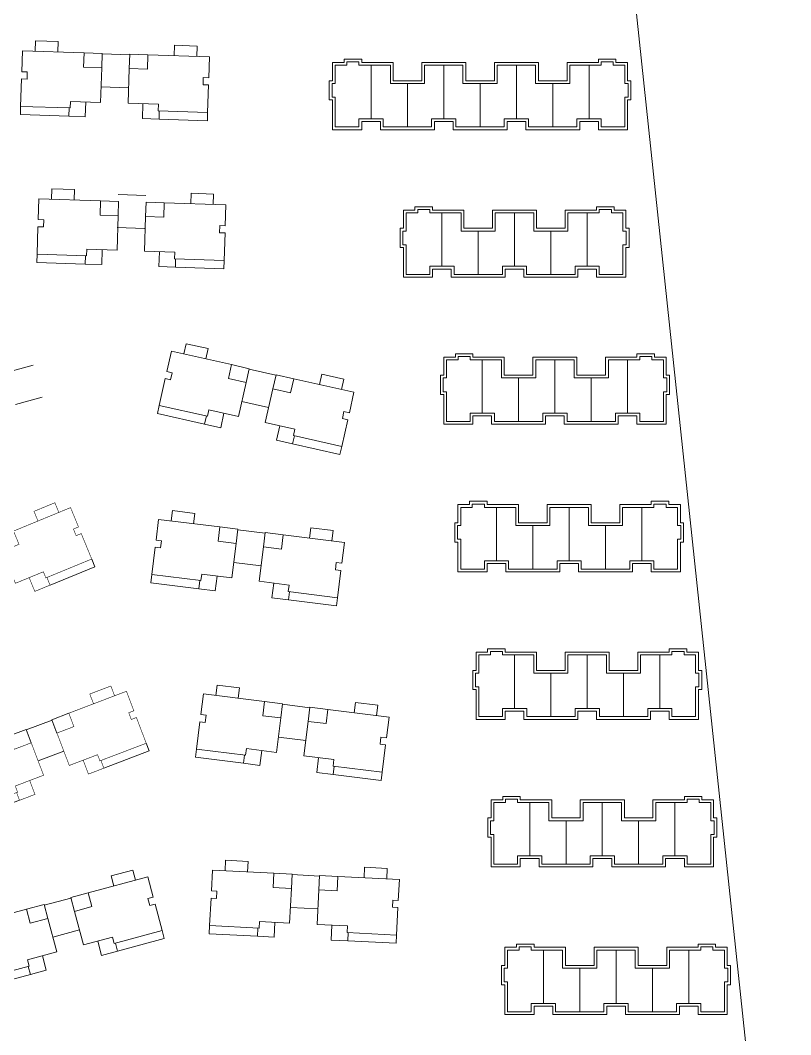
# Model space of a CAD drawing. Extents: x 741202 to 867202, y 603120 to 647617.
# Drawn here: x 748308 to 749987, y 611402 to 613613 of the extents above; entities that cross this region are included whole.
import ezdxf

# ---------------------------------------------------------------- set-up
doc = ezdxf.new("R2010")
doc.units = 0
doc.header["$LTSCALE"] = 1000
doc.header["$MEASUREMENT"] = 0
doc.layers.add('140', color=2, linetype='CONTINUOUS', lineweight=5)
doc.layers.add('DingDianTu', color=5, linetype='CONTINUOUS', lineweight=0)

# ---------------------------------------------------------------- blocks, each defined once
blk = doc.blocks.new('dafasfd')
at = {"layer": 'DingDianTu', "color": 7}
for points in [[(36368038, 16363912), (36371127, 16365074), (36372042, 16362641)], [(36369878, 16352210), (36361642, 16349110), (36361113, 16350514)]]:
    blk.add_lwpolyline(points, dxfattribs=at)
at = {"layer": 'DingDianTu', "color": 7, "const_width": 100}
blk.add_lwpolyline([(36368038, 16363912), (36368954, 16361479), (36372042, 16362641), (36374261, 16356745), (36369114, 16354807), (36369537, 16353684), (36361113, 16350514), (36359352, 16355194), (36360288, 16355546), (36359830, 16356763), (36358894, 16356410), (36357556, 16359967)], close=True, dxfattribs=at)
for points in [[(36363546, 16362221), (36362876, 16363999), (36359039, 16362555), (36359708, 16360777)], [(36371734, 16355794), (36372686, 16353267), (36369878, 16352210), (36369350, 16353614)]]:
    blk.add_lwpolyline(points, dxfattribs=at)
blk = doc.blocks.new('*E17')
at = {"layer": 'DingDianTu', "color": 7, "xscale": 0.001000002024510444, "yscale": 0.001000000163912773, "zscale": 0.001, "rotation": 339.3761177849276}
blk.add_blockref('dafasfd', (22612.58, -20413.34), dxfattribs=at)
blk = doc.blocks.new('*E232')
at = {"layer": 'DingDianTu', "color": 7, "xscale": 0.001000002024510444, "yscale": 0.001000000163912773, "zscale": 0.001, "rotation": 339.3761177849276}
blk.add_blockref('dafasfd', (22612.58, -20413.34), dxfattribs=at)
blk = doc.blocks.new('*E231')
at = {"layer": 'DingDianTu', "color": 7, "xscale": 0.001000002024510444, "yscale": 0.001000000163912773, "zscale": 0.001, "rotation": 339.3761177849276}
blk.add_blockref('dafasfd', (22612.58, -20413.34), dxfattribs=at)
blk = doc.blocks.new('*E226')
at = {"layer": 'DingDianTu', "color": 7, "xscale": 0.001000002024510444, "yscale": 0.001000000163912773, "zscale": 0.001, "rotation": 339.3761177849276}
blk.add_blockref('dafasfd', (22612.58, -20413.34), dxfattribs=at)

msp = doc.modelspace()

# ---------------------------------------------------------------- linework, layer by layer
at = {"layer": '140', "color": 7}
for p, q in [((749987.5, 610454.9), (749497.2, 615080)), ((748340.7, 613567.9), (748340, 613545.2)), ((748389.9, 613566.3), (748340.7, 613567.9)), ((748389.2, 613543.5), (748389.9, 613566.3)), ((748643.4, 613535.2), (748644.2, 613558)), ((748644.2, 613558), (748693.4, 613556.3)), ((748693.4, 613556.3), (748692.6, 613533.6)), ((748310.9, 613500.5), (748312.4, 613546.1)), ((748312.4, 613546.1), (748446.7, 613541.7)), ((748446.7, 613541.7), (748445.7, 613510.5)), ((748446.7, 613541.7), (748486.3, 613540.3)), ((748486.3, 613540.3), (748485.3, 613509.2)), ((748546.2, 613537.2), (748486.3, 613539.1)), ((748546.3, 613538.4), (748545.3, 613507.2)), ((748585.9, 613537.1), (748546.3, 613538.4)), ((748585.9, 613537.1), (748584.8, 613505.9)), ((748720.2, 613532.6), (748585.9, 613537.1)), ((748718.7, 613487.1), (748720.2, 613532.6)), ((749013.7, 613520.4), (749013.7, 613527.6)), ((749013.7, 613527.6), (749052.1, 613527.6)), ((749052.1, 613527.6), (749052.1, 613520.4)), ((749568.1, 613520.4), (749568.1, 613527.6)), ((749568.1, 613527.6), (749606.5, 613527.6)), ((749606.5, 613527.6), (749606.5, 613520.4)), ((748445.7, 613510.5), (748485.3, 613509.2)), ((748485.3, 613509.2), (748482.8, 613433.6)), ((748545.3, 613507.2), (748542.8, 613431.6)), ((748584.8, 613505.9), (748545.3, 613507.2)), ((748988.5, 613480.8), (748988.5, 613520.4)), ((748988.5, 613520.4), (749013.7, 613520.4)), ((748994.5, 613474.8), (748994.5, 613514.4)), ((748994.5, 613514.4), (749019.7, 613514.4)), ((749019.7, 613514.4), (749019.7, 613521.6)), ((749019.7, 613521.6), (749046.1, 613521.6)), ((749046.1, 613521.6), (749046.1, 613514.4)), ((749046.1, 613514.4), (749114.5, 613514.4)), ((749052.1, 613520.4), (749120.5, 613520.4)), ((749072.5, 613398), (749072.5, 613514.4)), ((749114.5, 613514.4), (749114.5, 613474.8)), ((749120.5, 613520.4), (749120.5, 613480.8)), ((749182.9, 613480.8), (749182.9, 613520.4)), ((749182.9, 613520.4), (749278.9, 613520.4)), ((749188.9, 613474.8), (749188.9, 613514.4)), ((749188.9, 613514.4), (749272.9, 613514.4)), ((749230.9, 613398), (749230.9, 613514.4)), ((749230.9, 613398), (749230.9, 613514.4)), ((749272.9, 613514.4), (749272.9, 613474.8)), ((749278.9, 613520.4), (749278.9, 613480.8)), ((749341.3, 613480.8), (749341.3, 613520.4)), ((749341.3, 613520.4), (749437.3, 613520.4)), ((749347.3, 613474.8), (749347.3, 613514.4)), ((749347.3, 613514.4), (749431.3, 613514.4)), ((749389.3, 613398), (749389.3, 613514.4)), ((749389.3, 613398), (749389.3, 613514.4)), ((749389.3, 613398), (749389.3, 613514.4)), ((749389.3, 613398), (749389.3, 613514.4)), ((749431.3, 613514.4), (749431.3, 613474.8)), ((749437.3, 613520.4), (749437.3, 613480.8)), ((749499.7, 613480.8), (749499.7, 613520.4)), ((749499.7, 613520.4), (749568.1, 613520.4)), ((749505.7, 613474.8), (749505.7, 613514.4)), ((749505.7, 613514.4), (749574.1, 613514.4)), ((749547.7, 613398), (749547.7, 613514.4)), ((749574.1, 613514.4), (749574.1, 613521.6)), ((749574.1, 613521.6), (749600.5, 613521.6)), ((749600.5, 613521.6), (749600.5, 613514.4)), ((749600.5, 613514.4), (749625.7, 613514.4)), ((749606.5, 613520.4), (749631.7, 613520.4)), ((749625.7, 613514.4), (749625.7, 613474.8)), ((749631.7, 613520.4), (749631.7, 613480.8)), ((748308.4, 613424.9), (748310.4, 613484.9)), ((748310.4, 613484.9), (748322.4, 613484.5)), ((748322.9, 613500.1), (748310.9, 613500.5)), ((748322.4, 613484.5), (748322.9, 613500.1)), ((748706.2, 613471.9), (748706.7, 613487.5)), ((748706.7, 613487.5), (748718.7, 613487.1)), ((748543.9, 613465.2), (748483.9, 613467.2)), ((748718.2, 613471.5), (748706.2, 613471.9)), ((748716.2, 613411.5), (748718.2, 613471.5)), ((748981.3, 613438.8), (748981.3, 613480.8)), ((748981.3, 613480.8), (748988.5, 613480.8)), ((748987.3, 613444.8), (748987.3, 613474.8)), ((748987.3, 613474.8), (748994.5, 613474.8)), ((749114.5, 613474.8), (749188.9, 613474.8)), ((749120.5, 613480.8), (749182.9, 613480.8)), ((749151.7, 613474.8), (749151.7, 613380)), ((749151.7, 613474.8), (749151.7, 613380)), ((749272.9, 613474.8), (749347.3, 613474.8)), ((749278.9, 613480.8), (749341.3, 613480.8)), ((749310.1, 613474.8), (749310.1, 613380)), ((749310.1, 613474.8), (749310.1, 613380)), ((749310.1, 613474.8), (749310.1, 613380)), ((749310.1, 613474.8), (749310.1, 613380)), ((749431.3, 613474.8), (749505.7, 613474.8)), ((749437.3, 613480.8), (749499.7, 613480.8)), ((749468.5, 613474.8), (749468.5, 613380)), ((749468.5, 613474.8), (749468.5, 613380)), ((749468.5, 613474.8), (749468.5, 613380)), ((749468.5, 613474.8), (749468.5, 613380)), ((749625.7, 613474.8), (749632.9, 613474.8)), ((749631.7, 613480.8), (749638.9, 613480.8)), ((749632.9, 613474.8), (749632.9, 613444.8)), ((749638.9, 613480.8), (749638.9, 613438.8)), ((748988.5, 613438.8), (748981.3, 613438.8)), ((748994.5, 613444.8), (748987.3, 613444.8)), ((748988.5, 613374), (748988.5, 613438.8)), ((748994.5, 613380), (748994.5, 613444.8)), ((749632.9, 613444.8), (749625.7, 613444.8)), ((749625.7, 613444.8), (749625.7, 613380)), ((749638.9, 613438.8), (749631.7, 613438.8)), ((749631.7, 613438.8), (749631.7, 613374)), ((748307.8, 613407), (748308.4, 613424.9)), ((748416.4, 613421.4), (748308.4, 613424.9)), ((748413.4, 613403.5), (748414, 613421.5)), ((748416.8, 613435.8), (748416.4, 613421.4)), ((748482.8, 613433.6), (748416.8, 613435.8)), ((748450.4, 613434.7), (748449.4, 613402.3)), ((748542.8, 613431.6), (748608.7, 613429.5)), ((748575.1, 613430.6), (748574.1, 613398.2)), ((748608.7, 613429.5), (748608.3, 613415.1)), ((748413.4, 613403.5), (748307.8, 613407)), ((748449.4, 613402.3), (748413.4, 613403.5)), ((748574.1, 613398.2), (748610.1, 613397)), ((748608.3, 613415.1), (748716.2, 613411.5)), ((748610.1, 613397), (748610.7, 613415)), ((748610.1, 613397), (748715.6, 613393.5)), ((748715.6, 613393.5), (748716.2, 613411.5)), ((749098.9, 613398), (749046.1, 613398)), ((749046.1, 613398), (749046.1, 613380)), ((749098.9, 613380), (749098.9, 613398)), ((749257.3, 613398), (749204.5, 613398)), ((749204.5, 613398), (749204.5, 613383)), ((749257.3, 613380), (749257.3, 613398)), ((749415.7, 613398), (749362.9, 613398)), ((749362.9, 613398), (749362.9, 613380)), ((749415.7, 613383), (749415.7, 613398)), ((749574.1, 613398), (749521.3, 613398)), ((749521.3, 613398), (749521.3, 613380)), ((749574.1, 613380), (749574.1, 613398)), ((749052.1, 613374), (748988.5, 613374)), ((749046.1, 613380), (748994.5, 613380)), ((749092.9, 613392), (749052.1, 613392)), ((749052.1, 613392), (749052.1, 613374)), ((749092.9, 613374), (749092.9, 613392)), ((749151.7, 613374), (749092.9, 613374)), ((749204.5, 613380), (749098.9, 613380)), ((749210.5, 613374), (749151.7, 613374)), ((749204.5, 613383), (749204.5, 613380)), ((749251.3, 613392), (749210.5, 613392)), ((749210.5, 613392), (749210.5, 613374)), ((749251.3, 613374), (749251.3, 613392)), ((749368.9, 613374), (749251.3, 613374)), ((749304.1, 613380), (749257.3, 613380)), ((749362.9, 613380), (749304.1, 613380)), ((749409.7, 613392), (749368.9, 613392)), ((749368.9, 613392), (749368.9, 613374)), ((749409.7, 613374), (749409.7, 613392)), ((749527.3, 613374), (749409.7, 613374)), ((749415.7, 613380), (749415.7, 613383)), ((749521.3, 613380), (749415.7, 613380)), ((749568.1, 613392), (749527.3, 613392)), ((749527.3, 613392), (749527.3, 613374)), ((749568.1, 613374), (749568.1, 613392)), ((749631.7, 613374), (749568.1, 613374)), ((749625.7, 613380), (749574.1, 613380)), ((748376.5, 613245.5), (748375.8, 613222.8)), ((748425.7, 613243.9), (748376.5, 613245.5)), ((748425, 613221.1), (748425.7, 613243.9)), ((748346.7, 613178.1), (748348.2, 613223.7)), ((748348.2, 613223.7), (748482.5, 613219.2)), ((748482.5, 613219.2), (748481.5, 613188.1)), ((748482.5, 613219.2), (748522.1, 613217.9)), ((748581.1, 613230.9), (748521.1, 613232.8)), ((748522.1, 613217.9), (748521.1, 613186.8)), ((748679.2, 613212.8), (748680, 613235.6)), ((748680, 613235.6), (748729.1, 613233.9)), ((748729.1, 613233.9), (748728.4, 613211.1)), ((748582.1, 613216), (748581, 613184.8)), ((748621.6, 613214.7), (748582.1, 613216)), ((748621.6, 613214.7), (748620.6, 613183.5)), ((748756, 613210.2), (748621.6, 613214.7)), ((748754.5, 613164.7), (748756, 613210.2)), ((749142.9, 613159.2), (749142.9, 613198.8)), ((749142.9, 613198.8), (749168.1, 613198.8)), ((749168.1, 613198.8), (749168.1, 613206)), ((749168.1, 613206), (749206.5, 613206)), ((749174.1, 613192.8), (749174.1, 613200)), ((749174.1, 613200), (749200.5, 613200)), ((749200.5, 613200), (749200.5, 613192.8)), ((749206.5, 613206), (749206.5, 613198.8)), ((749206.5, 613198.8), (749274.9, 613198.8)), ((749274.9, 613198.8), (749274.9, 613159.2)), ((749337.3, 613159.2), (749337.3, 613198.8)), ((749337.3, 613198.8), (749433.3, 613198.8)), ((749433.3, 613198.8), (749433.3, 613159.2)), ((749495.7, 613159.2), (749495.7, 613198.8)), ((749495.7, 613198.8), (749564.1, 613198.8)), ((749564.1, 613198.8), (749564.1, 613206)), ((749564.1, 613206), (749602.5, 613206)), ((749596.5, 613200), (749570.1, 613200)), ((749570.1, 613200), (749570.1, 613192.8)), ((749596.5, 613192.8), (749596.5, 613200)), ((749602.5, 613206), (749602.5, 613198.8)), ((749602.5, 613198.8), (749627.7, 613198.8)), ((749627.7, 613198.8), (749627.7, 613159.2)), ((748358.7, 613177.7), (748346.7, 613178.1)), ((748358.2, 613162.1), (748358.7, 613177.7)), ((748481.5, 613188.1), (748521.1, 613186.8)), ((748521.1, 613186.8), (748518.6, 613111.2)), ((748581, 613184.8), (748578.6, 613109.2)), ((748620.6, 613183.5), (748581, 613184.8)), ((749148.9, 613153.2), (749148.9, 613192.8)), ((749148.9, 613192.8), (749174.1, 613192.8)), ((749200.5, 613192.8), (749268.9, 613192.8)), ((749226.9, 613076.4), (749226.9, 613192.8)), ((749268.9, 613192.8), (749268.9, 613153.2)), ((749343.3, 613153.2), (749343.3, 613192.8)), ((749343.3, 613192.8), (749385.3, 613192.8)), ((749385.3, 613076.4), (749385.3, 613192.8)), ((749385.3, 613076.4), (749385.3, 613192.8)), ((749385.3, 613076.4), (749385.3, 613192.8)), ((749385.3, 613076.4), (749385.3, 613192.8)), ((749427.3, 613192.8), (749385.3, 613192.8)), ((749427.3, 613153.2), (749427.3, 613192.8)), ((749570.1, 613192.8), (749501.7, 613192.8)), ((749501.7, 613192.8), (749501.7, 613153.2)), ((749543.7, 613076.4), (749543.7, 613192.8)), ((749621.7, 613192.8), (749596.5, 613192.8)), ((749621.7, 613153.2), (749621.7, 613192.8)), ((748344.2, 613102.5), (748346.2, 613162.5)), ((748346.2, 613162.5), (748358.2, 613162.1)), ((748578.7, 613158.9), (748518.8, 613160.9)), ((748742, 613149.5), (748742.5, 613165.1)), ((748742.5, 613165.1), (748754.5, 613164.7)), ((749135.7, 613117.2), (749135.7, 613159.2)), ((749135.7, 613159.2), (749142.9, 613159.2)), ((749141.7, 613123.2), (749141.7, 613153.2)), ((749141.7, 613153.2), (749148.9, 613153.2)), ((749268.9, 613153.2), (749343.3, 613153.2)), ((749274.9, 613159.2), (749337.3, 613159.2)), ((749306.1, 613153.2), (749306.1, 613058.4)), ((749306.1, 613153.2), (749306.1, 613058.4)), ((749501.7, 613153.2), (749427.3, 613153.2)), ((749433.3, 613159.2), (749495.7, 613159.2)), ((749464.5, 613153.2), (749464.5, 613058.4)), ((749464.5, 613153.2), (749464.5, 613058.4)), ((749628.9, 613153.2), (749621.7, 613153.2)), ((749627.7, 613159.2), (749634.9, 613159.2)), ((749628.9, 613123.2), (749628.9, 613153.2)), ((749634.9, 613159.2), (749634.9, 613117.2)), ((748754, 613149.1), (748742, 613149.5)), ((748752, 613089.1), (748754, 613149.1)), ((748452.6, 613113.4), (748452.1, 613099)), ((748518.6, 613111.2), (748452.6, 613113.4)), ((748486.2, 613112.3), (748485.1, 613079.9)), ((748578.6, 613109.2), (748644.5, 613107)), ((748610.9, 613108.2), (748609.9, 613075.8)), ((748644.5, 613107), (748644, 613092.7)), ((749142.9, 613117.2), (749135.7, 613117.2)), ((749148.9, 613123.2), (749141.7, 613123.2)), ((749142.9, 613052.4), (749142.9, 613117.2)), ((749148.9, 613058.4), (749148.9, 613123.2)), ((749621.7, 613058.4), (749621.7, 613123.2)), ((749621.7, 613123.2), (749628.9, 613123.2)), ((749634.9, 613117.2), (749627.7, 613117.2)), ((749627.7, 613117.2), (749627.7, 613052.4)), ((748343.6, 613084.5), (748344.2, 613102.5)), ((748449.2, 613081.1), (748343.6, 613084.5)), ((748452.1, 613099), (748344.2, 613102.5)), ((748449.2, 613081.1), (748449.7, 613099.1)), ((748644, 613092.7), (748752, 613089.1)), ((748645.8, 613074.6), (748646.4, 613092.6)), ((748751.4, 613071.1), (748752, 613089.1)), ((748485.1, 613079.9), (748449.2, 613081.1)), ((748609.9, 613075.8), (748645.8, 613074.6)), ((748645.8, 613074.6), (748751.4, 613071.1)), ((749253.3, 613076.4), (749200.5, 613076.4)), ((749200.5, 613076.4), (749200.5, 613058.4)), ((749247.3, 613070.4), (749206.5, 613070.4)), ((749206.5, 613070.4), (749206.5, 613052.4)), ((749247.3, 613052.4), (749247.3, 613070.4)), ((749253.3, 613058.4), (749253.3, 613076.4)), ((749385.3, 613076.4), (749358.9, 613076.4)), ((749358.9, 613076.4), (749358.9, 613061.4)), ((749405.7, 613070.4), (749364.9, 613070.4)), ((749364.9, 613070.4), (749364.9, 613052.4)), ((749385.3, 613076.4), (749411.7, 613076.4)), ((749405.7, 613052.4), (749405.7, 613070.4)), ((749411.7, 613076.4), (749411.7, 613061.4)), ((749517.3, 613058.4), (749517.3, 613076.4)), ((749517.3, 613076.4), (749570.1, 613076.4)), ((749564.1, 613070.4), (749523.3, 613070.4)), ((749523.3, 613070.4), (749523.3, 613052.4)), ((749564.1, 613052.4), (749564.1, 613070.4)), ((749570.1, 613076.4), (749570.1, 613058.4)), ((749206.5, 613052.4), (749142.9, 613052.4)), ((749200.5, 613058.4), (749148.9, 613058.4)), ((749306.1, 613052.4), (749247.3, 613052.4)), ((749358.9, 613058.4), (749253.3, 613058.4)), ((749364.9, 613052.4), (749306.1, 613052.4)), ((749358.9, 613061.4), (749358.9, 613058.4)), ((749523.3, 613052.4), (749405.7, 613052.4)), ((749411.7, 613061.4), (749411.7, 613058.4)), ((749411.7, 613058.4), (749517.3, 613058.4)), ((749627.7, 613052.4), (749564.1, 613052.4)), ((749570.1, 613058.4), (749621.7, 613058.4)), ((748669, 612907.7), (748664, 612885.5)), ((748717, 612896.9), (748669, 612907.7)), ((748627.1, 612847.1), (748637.1, 612891.5)), ((748637.1, 612891.5), (748768.2, 612862)), ((748712, 612874.6), (748717, 612896.9)), ((749256.2, 612878.5), (749256.2, 612885.7)), ((749256.2, 612885.7), (749294.6, 612885.7)), ((749294.6, 612885.7), (749294.6, 612878.5)), ((749652.2, 612878.5), (749652.2, 612885.7)), ((749652.2, 612885.7), (749690.6, 612885.7)), ((749690.6, 612885.7), (749690.6, 612878.5)), ((749231, 612838.9), (749231, 612878.5)), ((749231, 612878.5), (749256.2, 612878.5)), ((749237, 612832.9), (749237, 612872.5)), ((749237, 612872.5), (749262.2, 612872.5)), ((749262.2, 612872.5), (749262.2, 612879.7)), ((749262.2, 612879.7), (749288.6, 612879.7)), ((749288.6, 612879.7), (749288.6, 612872.5)), ((749288.6, 612872.5), (749357, 612872.5)), ((749294.6, 612878.5), (749363, 612878.5)), ((749315, 612756.1), (749315, 612872.5)), ((749357, 612872.5), (749357, 612832.9)), ((749363, 612878.5), (749363, 612838.9)), ((749425.4, 612838.9), (749425.4, 612878.5)), ((749425.4, 612878.5), (749521.4, 612878.5)), ((749431.4, 612832.9), (749431.4, 612872.5)), ((749431.4, 612872.5), (749473.4, 612872.5)), ((749473.4, 612756.1), (749473.4, 612872.5)), ((749473.4, 612756.1), (749473.4, 612872.5)), ((749473.4, 612756.1), (749473.4, 612872.5)), ((749473.4, 612756.1), (749473.4, 612872.5)), ((749515.4, 612872.5), (749473.4, 612872.5)), ((749515.4, 612832.9), (749515.4, 612872.5)), ((749521.4, 612878.5), (749521.4, 612838.9)), ((749583.8, 612838.9), (749583.8, 612878.5)), ((749583.8, 612878.5), (749652.2, 612878.5)), ((749658.2, 612872.5), (749589.8, 612872.5)), ((749589.8, 612872.5), (749589.8, 612832.9)), ((749631.8, 612756.1), (749631.8, 612872.5)), ((749684.6, 612879.7), (749658.2, 612879.7)), ((749658.2, 612879.7), (749658.2, 612872.5)), ((749684.6, 612872.5), (749684.6, 612879.7)), ((749709.8, 612872.5), (749684.6, 612872.5)), ((749690.6, 612878.5), (749715.8, 612878.5)), ((749709.8, 612832.9), (749709.8, 612872.5)), ((749715.8, 612878.5), (749715.8, 612838.9)), ((748335.8, 612860.8), (748277.9, 612844.8)), ((748638.8, 612844.4), (748627.1, 612847.1)), ((748635.3, 612829.2), (748638.8, 612844.4)), ((748768.2, 612862), (748761.3, 612831.5)), ((748768.2, 612862), (748806.8, 612853.2)), ((748806.8, 612853.2), (748800, 612822.8)), ((748865.1, 612838.9), (748806.6, 612852.1)), ((748610.4, 612773.3), (748623.6, 612831.8)), ((748623.6, 612831.8), (748635.3, 612829.2)), ((748761.3, 612831.5), (748800, 612822.8)), ((748800, 612822.8), (748783.3, 612749.1)), ((748865.4, 612840), (748858.5, 612809.6)), ((748904, 612831.3), (748865.4, 612840)), ((748904, 612831.3), (748897.1, 612800.9)), ((749035.1, 612801.7), (748904, 612831.3)), ((748960.2, 612818.6), (748965.2, 612840.9)), ((748965.2, 612840.9), (749013.2, 612830.1)), ((749013.2, 612830.1), (749008.2, 612807.8)), ((749223.8, 612796.9), (749223.8, 612838.9)), ((749223.8, 612838.9), (749231, 612838.9)), ((749229.8, 612802.9), (749229.8, 612832.9)), ((749229.8, 612832.9), (749237, 612832.9)), ((749357, 612832.9), (749431.4, 612832.9)), ((749363, 612838.9), (749425.4, 612838.9)), ((749394.2, 612832.9), (749394.2, 612738.1)), ((749394.2, 612832.9), (749394.2, 612738.1)), ((749589.8, 612832.9), (749515.4, 612832.9)), ((749521.4, 612838.9), (749583.8, 612838.9)), ((749552.6, 612832.9), (749552.6, 612738.1)), ((749552.6, 612832.9), (749552.6, 612738.1)), ((749717, 612832.9), (749709.8, 612832.9)), ((749715.8, 612838.9), (749723, 612838.9)), ((749717, 612802.9), (749717, 612832.9)), ((749723, 612838.9), (749723, 612796.9)), ((748858.5, 612809.6), (748841.8, 612735.9)), ((748897.1, 612800.9), (748858.5, 612809.6)), ((749025.1, 612757.3), (749035.1, 612801.7)), ((749231, 612796.9), (749223.8, 612796.9)), ((749237, 612802.9), (749229.8, 612802.9)), ((749231, 612732.1), (749231, 612796.9)), ((749237, 612738.1), (749237, 612802.9)), ((749709.8, 612738.1), (749709.8, 612802.9)), ((749709.8, 612802.9), (749717, 612802.9)), ((749723, 612796.9), (749715.8, 612796.9)), ((749715.8, 612796.9), (749715.8, 612732.1)), ((748355, 612791.4), (748297.1, 612775.4)), ((748849.2, 612768.6), (748790.7, 612781.8)), ((748606.5, 612755.8), (748610.4, 612773.3)), ((748709.5, 612732.5), (748606.5, 612755.8)), ((748715.8, 612749.5), (748610.4, 612773.3)), ((748718.9, 612763.6), (748715.8, 612749.5)), ((748783.3, 612749.1), (748718.9, 612763.6)), ((748751.7, 612756.2), (748744.6, 612724.6)), ((749009.9, 612744.7), (749013.3, 612759.9)), ((749013.3, 612759.9), (749025.1, 612757.3)), ((749341.4, 612756.1), (749288.6, 612756.1)), ((749288.6, 612756.1), (749288.6, 612738.1)), ((749341.4, 612738.1), (749341.4, 612756.1)), ((749473.4, 612756.1), (749447, 612756.1)), ((749447, 612756.1), (749447, 612741.1)), ((749473.4, 612756.1), (749499.8, 612756.1)), ((749499.8, 612756.1), (749499.8, 612741.1)), ((749605.4, 612738.1), (749605.4, 612756.1)), ((749605.4, 612756.1), (749658.2, 612756.1)), ((749658.2, 612756.1), (749658.2, 612738.1)), ((748709.5, 612732.5), (748713.4, 612750.1)), ((748744.6, 612724.6), (748709.5, 612732.5)), ((748841.8, 612735.9), (748906.2, 612721.3)), ((749008.4, 612683.5), (749021.6, 612742)), ((749021.6, 612742), (749009.9, 612744.7)), ((749294.6, 612732.1), (749231, 612732.1)), ((749288.6, 612738.1), (749237, 612738.1)), ((749335.4, 612750.1), (749294.6, 612750.1)), ((749294.6, 612750.1), (749294.6, 612732.1)), ((749335.4, 612732.1), (749335.4, 612750.1)), ((749394.2, 612732.1), (749335.4, 612732.1)), ((749447, 612738.1), (749341.4, 612738.1)), ((749453, 612732.1), (749394.2, 612732.1)), ((749447, 612741.1), (749447, 612738.1)), ((749493.8, 612750.1), (749453, 612750.1)), ((749453, 612750.1), (749453, 612732.1)), ((749493.8, 612732.1), (749493.8, 612750.1)), ((749611.4, 612732.1), (749493.8, 612732.1)), ((749499.8, 612741.1), (749499.8, 612738.1)), ((749499.8, 612738.1), (749605.4, 612738.1)), ((749652.2, 612750.1), (749611.4, 612750.1)), ((749611.4, 612750.1), (749611.4, 612732.1)), ((749652.2, 612732.1), (749652.2, 612750.1)), ((749715.8, 612732.1), (749652.2, 612732.1)), ((749658.2, 612738.1), (749709.8, 612738.1)), ((748873.5, 612728.7), (748866.3, 612697.1)), ((748906.2, 612721.3), (748903.1, 612707.3)), ((748866.3, 612697.1), (748901.4, 612689.2)), ((748901.4, 612689.2), (748905.4, 612706.8)), ((748901.4, 612689.2), (749004.5, 612666)), ((748903.1, 612707.3), (749008.4, 612683.5)), ((749004.5, 612666), (749008.4, 612683.5)), ((749262, 612517.3), (749262, 612556.9)), ((749262, 612556.9), (749287.2, 612556.9)), ((749287.2, 612556.9), (749287.2, 612564.1)), ((749287.2, 612564.1), (749325.6, 612564.1)), ((749293.2, 612550.9), (749293.2, 612558.1)), ((749293.2, 612558.1), (749319.6, 612558.1)), ((749319.6, 612558.1), (749319.6, 612550.9)), ((749325.6, 612564.1), (749325.6, 612556.9)), ((749325.6, 612556.9), (749394, 612556.9)), ((749394, 612556.9), (749394, 612517.3)), ((749456.4, 612517.3), (749456.4, 612556.9)), ((749456.4, 612556.9), (749552.4, 612556.9)), ((749552.4, 612556.9), (749552.4, 612517.3)), ((749614.8, 612517.3), (749614.8, 612556.9)), ((749614.8, 612556.9), (749683.2, 612556.9)), ((749683.2, 612556.9), (749683.2, 612564.1)), ((749683.2, 612564.1), (749721.6, 612564.1)), ((749715.6, 612558.1), (749689.2, 612558.1)), ((749689.2, 612558.1), (749689.2, 612550.9)), ((749715.6, 612550.9), (749715.6, 612558.1)), ((749721.6, 612564.1), (749721.6, 612556.9)), ((749721.6, 612556.9), (749746.8, 612556.9)), ((749746.8, 612556.9), (749746.8, 612517.3)), ((748639.5, 612544), (748636.7, 612521.4)), ((748688.4, 612537.9), (748639.5, 612544)), ((748685.5, 612515.3), (748688.4, 612537.9)), ((749268, 612511.3), (749268, 612550.9)), ((749268, 612550.9), (749293.2, 612550.9)), ((749319.6, 612550.9), (749388, 612550.9)), ((749346, 612434.5), (749346, 612550.9)), ((749388, 612550.9), (749388, 612511.3)), ((749462.4, 612511.3), (749462.4, 612550.9)), ((749462.4, 612550.9), (749504.4, 612550.9)), ((749504.4, 612434.5), (749504.4, 612550.9)), ((749504.4, 612434.5), (749504.4, 612550.9)), ((749504.4, 612434.5), (749504.4, 612550.9)), ((749504.4, 612434.5), (749504.4, 612550.9)), ((749546.4, 612550.9), (749504.4, 612550.9)), ((749546.4, 612511.3), (749546.4, 612550.9)), ((749689.2, 612550.9), (749620.8, 612550.9)), ((749620.8, 612550.9), (749620.8, 612511.3)), ((749662.8, 612434.5), (749662.8, 612550.9)), ((749740.8, 612550.9), (749715.6, 612550.9)), ((749740.8, 612511.3), (749740.8, 612550.9)), ((748603.7, 612479.6), (748609.3, 612524.8)), ((748609.3, 612524.8), (748742.7, 612508.2)), ((749254.8, 612475.3), (749254.8, 612517.3)), ((749254.8, 612517.3), (749262, 612517.3)), ((749260.8, 612481.3), (749260.8, 612511.3)), ((749260.8, 612511.3), (749268, 612511.3)), ((749388, 612511.3), (749462.4, 612511.3)), ((749394, 612517.3), (749456.4, 612517.3)), ((749425.2, 612511.3), (749425.2, 612416.5)), ((749425.2, 612511.3), (749425.2, 612416.5)), ((749620.8, 612511.3), (749546.4, 612511.3)), ((749552.4, 612517.3), (749614.8, 612517.3)), ((749583.6, 612511.3), (749583.6, 612416.5)), ((749583.6, 612511.3), (749583.6, 612416.5)), ((749748, 612511.3), (749740.8, 612511.3)), ((749746.8, 612517.3), (749754, 612517.3)), ((749748, 612481.3), (749748, 612511.3)), ((749754, 612517.3), (749754, 612475.3)), ((748742.7, 612508.2), (748738.8, 612477.2)), ((748742.7, 612508.2), (748782, 612503.3)), ((748782, 612503.3), (748778.1, 612472.3)), ((748841.4, 612494.6), (748781.8, 612502.1)), ((748841.5, 612495.8), (748837.7, 612464.9)), ((748880.8, 612490.9), (748841.5, 612495.8)), ((748880.8, 612490.9), (748877, 612460)), ((749014.2, 612474.3), (748880.8, 612490.9)), ((748938, 612483.8), (748940.8, 612506.4)), ((748940.8, 612506.4), (748989.6, 612500.3)), ((748989.6, 612500.3), (748986.8, 612477.7)), ((748615.6, 612478.1), (748603.7, 612479.6)), ((748613.7, 612462.6), (748615.6, 612478.1)), ((748738.8, 612477.2), (748778.1, 612472.3)), ((748778.1, 612472.3), (748768.8, 612397.3)), ((749008.5, 612429), (749014.2, 612474.3)), ((749262, 612475.3), (749254.8, 612475.3)), ((749268, 612481.3), (749260.8, 612481.3)), ((749262, 612410.5), (749262, 612475.3)), ((749268, 612416.5), (749268, 612481.3)), ((749740.8, 612416.5), (749740.8, 612481.3)), ((749740.8, 612481.3), (749748, 612481.3)), ((749754, 612475.3), (749746.8, 612475.3)), ((749746.8, 612475.3), (749746.8, 612410.5)), ((748594.3, 612404.6), (748601.7, 612464.1)), ((748601.7, 612464.1), (748613.7, 612462.6)), ((748837.7, 612464.9), (748828.3, 612389.9)), ((748877, 612460), (748837.7, 612464.9)), ((748832.5, 612423.2), (748772.9, 612430.6)), ((748994.7, 612415), (748996.6, 612430.5)), ((748996.6, 612430.5), (749008.5, 612429)), ((749372.4, 612434.5), (749319.6, 612434.5)), ((749319.6, 612434.5), (749319.6, 612416.5)), ((749366.4, 612428.5), (749325.6, 612428.5)), ((749325.6, 612428.5), (749325.6, 612410.5)), ((749366.4, 612410.5), (749366.4, 612428.5)), ((749372.4, 612416.5), (749372.4, 612434.5)), ((749504.4, 612434.5), (749478, 612434.5)), ((749478, 612434.5), (749478, 612419.5)), ((749524.8, 612428.5), (749484, 612428.5)), ((749484, 612428.5), (749484, 612410.5)), ((749504.4, 612434.5), (749530.8, 612434.5)), ((749524.8, 612410.5), (749524.8, 612428.5)), ((749530.8, 612434.5), (749530.8, 612419.5)), ((749636.4, 612416.5), (749636.4, 612434.5)), ((749636.4, 612434.5), (749689.2, 612434.5)), ((749683.2, 612428.5), (749642.4, 612428.5)), ((749642.4, 612428.5), (749642.4, 612410.5)), ((749683.2, 612410.5), (749683.2, 612428.5)), ((749689.2, 612434.5), (749689.2, 612416.5)), ((748592.1, 612386.7), (748594.3, 612404.6)), ((748701.5, 612391.2), (748594.3, 612404.6)), ((748703.3, 612405.5), (748701.5, 612391.2)), ((748768.8, 612397.3), (748703.3, 612405.5)), ((748736.6, 612401.3), (748732.6, 612369.2)), ((749006.6, 612413.6), (748994.7, 612415)), ((748999.2, 612354), (749006.6, 612413.6)), ((749325.6, 612410.5), (749262, 612410.5)), ((749319.6, 612416.5), (749268, 612416.5)), ((749425.2, 612410.5), (749366.4, 612410.5)), ((749478, 612416.5), (749372.4, 612416.5)), ((749484, 612410.5), (749425.2, 612410.5)), ((749478, 612419.5), (749478, 612416.5)), ((749642.4, 612410.5), (749524.8, 612410.5)), ((749530.8, 612419.5), (749530.8, 612416.5)), ((749530.8, 612416.5), (749636.4, 612416.5)), ((749746.8, 612410.5), (749683.2, 612410.5)), ((749689.2, 612416.5), (749740.8, 612416.5)), ((748696.9, 612373.6), (748592.1, 612386.7)), ((748696.9, 612373.6), (748699.1, 612391.5)), ((748828.3, 612389.9), (748893.8, 612381.7)), ((748860.4, 612385.8), (748856.4, 612353.7)), ((748893.8, 612381.7), (748892, 612367.4)), ((748732.6, 612369.2), (748696.9, 612373.6)), ((748892, 612367.4), (748999.2, 612354)), ((748892.2, 612349.2), (748894.4, 612367.1)), ((748856.4, 612353.7), (748892.2, 612349.2)), ((748892.2, 612349.2), (748996.9, 612336.2)), ((748996.9, 612336.2), (748999.2, 612354)), ((749301.4, 612195.7), (749301.4, 612235.3)), ((749301.4, 612235.3), (749326.6, 612235.3)), ((749307.4, 612189.7), (749307.4, 612229.3)), ((749307.4, 612229.3), (749332.6, 612229.3)), ((749326.6, 612235.3), (749326.6, 612242.5)), ((749326.6, 612242.5), (749365, 612242.5)), ((749332.6, 612229.3), (749332.6, 612236.5)), ((749332.6, 612236.5), (749359, 612236.5)), ((749359, 612236.5), (749359, 612229.3)), ((749359, 612229.3), (749427.4, 612229.3)), ((749365, 612242.5), (749365, 612235.3)), ((749365, 612235.3), (749433.4, 612235.3)), ((749385.4, 612112.9), (749385.4, 612229.3)), ((749427.4, 612229.3), (749427.4, 612189.7)), ((749433.4, 612235.3), (749433.4, 612195.7)), ((749495.8, 612195.7), (749495.8, 612235.3)), ((749495.8, 612235.3), (749591.8, 612235.3)), ((749501.8, 612189.7), (749501.8, 612229.3)), ((749501.8, 612229.3), (749543.8, 612229.3)), ((749543.8, 612112.9), (749543.8, 612229.3)), ((749543.8, 612112.9), (749543.8, 612229.3)), ((749543.8, 612112.9), (749543.8, 612229.3)), ((749543.8, 612112.9), (749543.8, 612229.3)), ((749585.8, 612229.3), (749543.8, 612229.3)), ((749585.8, 612189.7), (749585.8, 612229.3)), ((749591.8, 612235.3), (749591.8, 612195.7)), ((749654.2, 612195.7), (749654.2, 612235.3)), ((749654.2, 612235.3), (749722.6, 612235.3)), ((749728.6, 612229.3), (749660.2, 612229.3)), ((749660.2, 612229.3), (749660.2, 612189.7)), ((749702.2, 612112.9), (749702.2, 612229.3)), ((749722.6, 612235.3), (749722.6, 612242.5)), ((749722.6, 612242.5), (749761, 612242.5)), ((749755, 612236.5), (749728.6, 612236.5)), ((749728.6, 612236.5), (749728.6, 612229.3)), ((749755, 612229.3), (749755, 612236.5)), ((749780.2, 612229.3), (749755, 612229.3)), ((749761, 612242.5), (749761, 612235.3)), ((749761, 612235.3), (749786.2, 612235.3)), ((749780.2, 612189.7), (749780.2, 612229.3)), ((749786.2, 612235.3), (749786.2, 612195.7)), ((749294.2, 612153.7), (749294.2, 612195.7)), ((749294.2, 612195.7), (749301.4, 612195.7)), ((749300.2, 612159.7), (749300.2, 612189.7)), ((749300.2, 612189.7), (749307.4, 612189.7)), ((749427.4, 612189.7), (749501.8, 612189.7)), ((749433.4, 612195.7), (749495.8, 612195.7)), ((749464.6, 612189.7), (749464.6, 612094.9)), ((749464.6, 612189.7), (749464.6, 612094.9)), ((749660.2, 612189.7), (749585.8, 612189.7)), ((749591.8, 612195.7), (749654.2, 612195.7)), ((749623, 612189.7), (749623, 612094.9)), ((749623, 612189.7), (749623, 612094.9)), ((749787.4, 612189.7), (749780.2, 612189.7)), ((749786.2, 612195.7), (749793.4, 612195.7)), ((749787.4, 612159.7), (749787.4, 612189.7)), ((749793.4, 612195.7), (749793.4, 612153.7)), ((748737, 612163.6), (748734.2, 612141)), ((748785.9, 612157.5), (748737, 612163.6)), ((748783, 612134.9), (748785.9, 612157.5)), ((749307.4, 612159.7), (749300.2, 612159.7)), ((749307.4, 612094.9), (749307.4, 612159.7)), ((749780.2, 612094.9), (749780.2, 612159.7)), ((749780.2, 612159.7), (749787.4, 612159.7)), ((748701.2, 612099.2), (748706.8, 612144.4)), ((748706.8, 612144.4), (748840.2, 612127.8)), ((749301.4, 612153.7), (749294.2, 612153.7)), ((749301.4, 612088.9), (749301.4, 612153.7)), ((749793.4, 612153.7), (749786.2, 612153.7)), ((749786.2, 612153.7), (749786.2, 612088.9)), ((748840.2, 612127.8), (748836.3, 612096.8)), ((748840.2, 612127.8), (748879.5, 612122.9)), ((748879.5, 612122.9), (748875.6, 612091.9)), ((748938.9, 612114.2), (748879.3, 612121.7)), ((748939, 612115.4), (748935.2, 612084.5)), ((748978.3, 612110.5), (748939, 612115.4)), ((749035.5, 612103.4), (749038.3, 612126)), ((749038.3, 612126), (749087.1, 612119.9)), ((749087.1, 612119.9), (749084.3, 612097.3)), ((749411.8, 612112.9), (749359, 612112.9)), ((749359, 612112.9), (749359, 612094.9)), ((749411.8, 612094.9), (749411.8, 612112.9)), ((749543.8, 612112.9), (749517.4, 612112.9)), ((749517.4, 612112.9), (749517.4, 612097.9)), ((749543.8, 612112.9), (749570.2, 612112.9)), ((749570.2, 612112.9), (749570.2, 612097.9)), ((749675.8, 612094.9), (749675.8, 612112.9)), ((749675.8, 612112.9), (749728.6, 612112.9)), ((749728.6, 612112.9), (749728.6, 612094.9)), ((748713.1, 612097.7), (748701.2, 612099.2)), ((748711.1, 612082.2), (748713.1, 612097.7)), ((748836.3, 612096.8), (748875.6, 612091.9)), ((748875.6, 612091.9), (748866.2, 612016.9)), ((748978.3, 612110.5), (748974.4, 612079.6)), ((749111.7, 612093.9), (748978.3, 612110.5)), ((749106, 612048.6), (749111.7, 612093.9)), ((749359, 612094.9), (749307.4, 612094.9)), ((749405.8, 612106.9), (749365, 612106.9)), ((749365, 612106.9), (749365, 612088.9)), ((749405.8, 612088.9), (749405.8, 612106.9)), ((749517.4, 612094.9), (749411.8, 612094.9)), ((749517.4, 612097.9), (749517.4, 612094.9)), ((749564.2, 612106.9), (749523.4, 612106.9)), ((749523.4, 612106.9), (749523.4, 612088.9)), ((749564.2, 612088.9), (749564.2, 612106.9)), ((749570.2, 612097.9), (749570.2, 612094.9)), ((749570.2, 612094.9), (749675.8, 612094.9)), ((749722.6, 612106.9), (749681.8, 612106.9)), ((749681.8, 612106.9), (749681.8, 612088.9)), ((749722.6, 612088.9), (749722.6, 612106.9)), ((749728.6, 612094.9), (749780.2, 612094.9)), ((748376.9, 612087.2), (748320.8, 612065.8)), ((748691.8, 612024.2), (748699.2, 612083.7)), ((748699.2, 612083.7), (748711.1, 612082.2)), ((748935.2, 612084.5), (748925.8, 612009.5)), ((748974.4, 612079.6), (748935.2, 612084.5)), ((749365, 612088.9), (749301.4, 612088.9)), ((749464.6, 612088.9), (749405.8, 612088.9)), ((749523.4, 612088.9), (749464.6, 612088.9)), ((749681.8, 612088.9), (749564.2, 612088.9)), ((749786.2, 612088.9), (749722.6, 612088.9)), ((748929.9, 612042.8), (748870.4, 612050.2)), ((749092.2, 612034.6), (749094.1, 612050.1)), ((749094.1, 612050.1), (749106, 612048.6)), ((748689.6, 612006.3), (748691.8, 612024.2)), ((748799, 612010.8), (748691.8, 612024.2)), ((748800.8, 612025.1), (748799, 612010.8)), ((748866.2, 612016.9), (748800.8, 612025.1)), ((749104.1, 612033.1), (749092.2, 612034.6)), ((749096.7, 611973.6), (749104.1, 612033.1)), ((748402.5, 612019.9), (748346.4, 611998.5)), ((748794.4, 611993.2), (748689.6, 612006.3)), ((748794.4, 611993.2), (748796.6, 612011.1)), ((748834.1, 612020.9), (748830.1, 611988.7)), ((748925.8, 612009.5), (748991.3, 612001.3)), ((748957.9, 612005.4), (748953.9, 611973.3)), ((748991.3, 612001.3), (748989.5, 611987)), ((748830.1, 611988.7), (748794.4, 611993.2)), ((748989.5, 611987), (749096.7, 611973.6)), ((748989.6, 611968.8), (748991.9, 611986.7)), ((748953.9, 611973.3), (748989.6, 611968.8)), ((748989.6, 611968.8), (749094.4, 611955.7)), ((749094.4, 611955.7), (749096.7, 611973.6)), ((749334.3, 611874.1), (749334.3, 611913.7)), ((749334.3, 611913.7), (749359.5, 611913.7)), ((749359.5, 611913.7), (749359.5, 611920.9)), ((749359.5, 611920.9), (749397.9, 611920.9)), ((749365.5, 611907.7), (749365.5, 611914.9)), ((749365.5, 611914.9), (749391.9, 611914.9)), ((749391.9, 611914.9), (749391.9, 611907.7)), ((749397.9, 611920.9), (749397.9, 611913.7)), ((749397.9, 611913.7), (749466.3, 611913.7)), ((749466.3, 611913.7), (749466.3, 611874.1)), ((749528.7, 611874.1), (749528.7, 611913.7)), ((749528.7, 611913.7), (749624.7, 611913.7)), ((749624.7, 611913.7), (749624.7, 611874.1)), ((749687.1, 611874.1), (749687.1, 611913.7)), ((749687.1, 611913.7), (749755.5, 611913.7)), ((749755.5, 611913.7), (749755.5, 611920.9)), ((749755.5, 611920.9), (749793.9, 611920.9)), ((749787.9, 611914.9), (749761.5, 611914.9)), ((749761.5, 611914.9), (749761.5, 611907.7)), ((749787.9, 611907.7), (749787.9, 611914.9)), ((749793.9, 611920.9), (749793.9, 611913.7)), ((749793.9, 611913.7), (749819.1, 611913.7)), ((749819.1, 611913.7), (749819.1, 611874.1)), ((749340.3, 611868.1), (749340.3, 611907.7)), ((749340.3, 611907.7), (749365.5, 611907.7)), ((749391.9, 611907.7), (749460.3, 611907.7)), ((749418.3, 611791.3), (749418.3, 611907.7)), ((749460.3, 611907.7), (749460.3, 611868.1)), ((749534.7, 611868.1), (749534.7, 611907.7)), ((749534.7, 611907.7), (749576.7, 611907.7)), ((749576.7, 611791.3), (749576.7, 611907.7)), ((749576.7, 611791.3), (749576.7, 611907.7)), ((749576.7, 611791.3), (749576.7, 611907.7)), ((749576.7, 611791.3), (749576.7, 611907.7)), ((749618.7, 611907.7), (749576.7, 611907.7)), ((749618.7, 611868.1), (749618.7, 611907.7)), ((749761.5, 611907.7), (749693.1, 611907.7)), ((749693.1, 611907.7), (749693.1, 611868.1)), ((749735.1, 611791.3), (749735.1, 611907.7)), ((749813.1, 611907.7), (749787.9, 611907.7)), ((749813.1, 611868.1), (749813.1, 611907.7)), ((749327.1, 611832.1), (749327.1, 611874.1)), ((749327.1, 611874.1), (749334.3, 611874.1)), ((749466.3, 611874.1), (749528.7, 611874.1)), ((749624.7, 611874.1), (749687.1, 611874.1)), ((749819.1, 611874.1), (749826.3, 611874.1)), ((749826.3, 611874.1), (749826.3, 611832.1)), ((749333.1, 611838.1), (749333.1, 611868.1)), ((749333.1, 611868.1), (749340.3, 611868.1)), ((749460.3, 611868.1), (749534.7, 611868.1)), ((749497.5, 611868.1), (749497.5, 611773.3)), ((749497.5, 611868.1), (749497.5, 611773.3)), ((749693.1, 611868.1), (749618.7, 611868.1)), ((749655.9, 611868.1), (749655.9, 611773.3)), ((749655.9, 611868.1), (749655.9, 611773.3)), ((749820.3, 611868.1), (749813.1, 611868.1)), ((749820.3, 611838.1), (749820.3, 611868.1)), ((749334.3, 611832.1), (749327.1, 611832.1)), ((749340.3, 611838.1), (749333.1, 611838.1)), ((749334.3, 611767.3), (749334.3, 611832.1)), ((749340.3, 611773.3), (749340.3, 611838.1)), ((749813.1, 611773.3), (749813.1, 611838.1)), ((749813.1, 611838.1), (749820.3, 611838.1)), ((749826.3, 611832.1), (749819.1, 611832.1)), ((749819.1, 611832.1), (749819.1, 611767.3)), ((748755.3, 611781.9), (748754.1, 611759.1)), ((748804.4, 611779.4), (748755.3, 611781.9)), ((749444.7, 611791.3), (749391.9, 611791.3)), ((749391.9, 611791.3), (749391.9, 611773.3)), ((749438.7, 611785.3), (749397.9, 611785.3)), ((749397.9, 611785.3), (749397.9, 611767.3)), ((749438.7, 611767.3), (749438.7, 611785.3)), ((749444.7, 611773.3), (749444.7, 611791.3)), ((749576.7, 611791.3), (749550.3, 611791.3)), ((749550.3, 611791.3), (749550.3, 611776.3)), ((749597.1, 611785.3), (749556.3, 611785.3)), ((749556.3, 611785.3), (749556.3, 611767.3)), ((749576.7, 611791.3), (749603.1, 611791.3)), ((749597.1, 611767.3), (749597.1, 611785.3)), ((749603.1, 611791.3), (749603.1, 611776.3)), ((749708.7, 611773.3), (749708.7, 611791.3)), ((749708.7, 611791.3), (749761.5, 611791.3)), ((749755.5, 611785.3), (749714.7, 611785.3)), ((749714.7, 611785.3), (749714.7, 611767.3)), ((749755.5, 611767.3), (749755.5, 611785.3)), ((749761.5, 611791.3), (749761.5, 611773.3)), ((748505.7, 611747.7), (748553.3, 611760.4)), ((748553.3, 611760.4), (748559.1, 611738.4)), ((748724.3, 611715), (748726.6, 611760.5)), ((748726.6, 611760.5), (748860.8, 611753.7)), ((748803.3, 611756.6), (748804.4, 611779.4)), ((749057.3, 611743.8), (749058.5, 611766.5)), ((749058.5, 611766.5), (749107.6, 611764)), ((749107.6, 611764), (749106.5, 611741.3)), ((749397.9, 611767.3), (749334.3, 611767.3)), ((749391.9, 611773.3), (749340.3, 611773.3)), ((749497.5, 611767.3), (749438.7, 611767.3)), ((749550.3, 611773.3), (749444.7, 611773.3)), ((749556.3, 611767.3), (749497.5, 611767.3)), ((749550.3, 611776.3), (749550.3, 611773.3)), ((749714.7, 611767.3), (749597.1, 611767.3)), ((749603.1, 611776.3), (749603.1, 611773.3)), ((749603.1, 611773.3), (749708.7, 611773.3)), ((749819.1, 611767.3), (749755.5, 611767.3)), ((749761.5, 611773.3), (749813.1, 611773.3)), ((748585.8, 611745.5), (748456, 611710.8)), ((748511.6, 611725.7), (748505.7, 611747.7)), ((748597.6, 611701.4), (748585.8, 611745.5)), ((748860.8, 611753.7), (748859.2, 611722.5)), ((748860.8, 611753.7), (748900.3, 611751.7)), ((748900.3, 611751.7), (748898.8, 611720.5)), ((748960.2, 611747.5), (748900.3, 611750.5)), ((748960.3, 611748.7), (748958.7, 611717.5)), ((748999.8, 611746.7), (748960.3, 611748.7)), ((748999.8, 611746.7), (748998.2, 611715.5)), ((749134.1, 611739.9), (748999.8, 611746.7)), ((749131.7, 611694.3), (749134.1, 611739.9)), ((748736.2, 611714.4), (748724.3, 611715)), ((748735.5, 611698.8), (748736.2, 611714.4)), ((748859.2, 611722.5), (748898.8, 611720.5)), ((748898.8, 611720.5), (748894.9, 611645)), ((748958.7, 611717.5), (748954.9, 611642)), ((748998.2, 611715.5), (748958.7, 611717.5)), ((748418, 611699.4), (748360, 611683.9)), ((748456, 611710.8), (748417.7, 611700.6)), ((748417.7, 611700.6), (748425.7, 611670.4)), ((748456, 611710.8), (748464, 611680.7)), ((748586, 611698.3), (748597.6, 611701.4)), ((748590, 611683.3), (748586, 611698.3)), ((748720.4, 611639.5), (748723.5, 611699.4)), ((748723.5, 611699.4), (748735.5, 611698.8)), ((749119, 611679.4), (749119.8, 611694.9)), ((749119.8, 611694.9), (749131.7, 611694.3)), ((748191.6, 611640.2), (748321.5, 611674.9)), ((748321.5, 611674.9), (748359.7, 611685.1)), ((748321.5, 611674.9), (748329.5, 611644.7)), ((748359.7, 611685.1), (748367.8, 611655)), ((748464, 611680.7), (748425.7, 611670.4)), ((748425.7, 611670.4), (748445.3, 611597.4)), ((748601.6, 611686.3), (748590, 611683.3)), ((748617.1, 611628.4), (748601.6, 611686.3)), ((748956.6, 611675.6), (748896.6, 611678.6)), ((749131, 611678.7), (749119, 611679.4)), ((749127.9, 611618.8), (749131, 611678.7)), ((748329.5, 611644.7), (748367.8, 611655)), ((748367.8, 611655), (748387.3, 611581.9)), ((748829, 611648.4), (748828.3, 611634)), ((748894.9, 611645), (748829, 611648.4)), ((748436.6, 611629.9), (748378.6, 611614.4)), ((748512.7, 611600.5), (748617.1, 611628.4)), ((748621.7, 611611), (748617.1, 611628.4)), ((748719.5, 611621.5), (748720.4, 611639.5)), ((748828.3, 611634), (748720.4, 611639.5)), ((748825, 611616.1), (748825.9, 611634.1)), ((748862.6, 611646.7), (748860.9, 611614.3)), ((748954.9, 611642), (749020.8, 611638.7)), ((748987.2, 611640.4), (748985.6, 611608)), ((749020.8, 611638.7), (749020.1, 611624.3)), ((748445.3, 611597.4), (748509, 611614.4)), ((748476.6, 611605.8), (748484.9, 611574.5)), ((748509, 611614.4), (748512.7, 611600.5)), ((748519.7, 611583.7), (748621.7, 611611)), ((748825, 611616.1), (748719.5, 611621.5)), ((748860.9, 611614.3), (748825, 611616.1)), ((748985.6, 611608), (749021.5, 611606.2)), ((749020.1, 611624.3), (749127.9, 611618.8)), ((749021.5, 611606.2), (749022.5, 611624.2)), ((749021.5, 611606.2), (749127, 611600.8)), ((749127, 611600.8), (749127.9, 611618.8)), ((748387.3, 611581.9), (748323.5, 611564.9)), ((748484.9, 611574.5), (748519.7, 611583.7)), ((748519.7, 611583.7), (748515, 611601.1)), ((749364.2, 611552.5), (749364.2, 611592.1)), ((749364.2, 611592.1), (749389.4, 611592.1)), ((749370.2, 611546.5), (749370.2, 611586.1)), ((749370.2, 611586.1), (749395.4, 611586.1)), ((749389.4, 611592.1), (749389.4, 611599.3)), ((749389.4, 611599.3), (749427.8, 611599.3)), ((749395.4, 611586.1), (749395.4, 611593.3)), ((749395.4, 611593.3), (749421.8, 611593.3)), ((749421.8, 611593.3), (749421.8, 611586.1)), ((749421.8, 611586.1), (749490.2, 611586.1)), ((749427.8, 611599.3), (749427.8, 611592.1)), ((749427.8, 611592.1), (749496.2, 611592.1)), ((749448.2, 611469.7), (749448.2, 611586.1)), ((749490.2, 611586.1), (749490.2, 611546.5)), ((749496.2, 611592.1), (749496.2, 611552.5)), ((749558.6, 611552.5), (749558.6, 611592.1)), ((749558.6, 611592.1), (749654.6, 611592.1)), ((749564.6, 611546.5), (749564.6, 611586.1)), ((749564.6, 611586.1), (749606.6, 611586.1)), ((749606.6, 611469.7), (749606.6, 611586.1)), ((749606.6, 611469.7), (749606.6, 611586.1)), ((749606.6, 611469.7), (749606.6, 611586.1)), ((749606.6, 611469.7), (749606.6, 611586.1)), ((749648.6, 611586.1), (749606.6, 611586.1)), ((749648.6, 611546.5), (749648.6, 611586.1)), ((749654.6, 611592.1), (749654.6, 611552.5)), ((749717, 611552.5), (749717, 611592.1)), ((749717, 611592.1), (749785.4, 611592.1)), ((749791.4, 611586.1), (749723, 611586.1)), ((749723, 611586.1), (749723, 611546.5)), ((749765, 611469.7), (749765, 611586.1)), ((749785.4, 611592.1), (749785.4, 611599.3)), ((749785.4, 611599.3), (749823.8, 611599.3)), ((749817.8, 611593.3), (749791.4, 611593.3)), ((749791.4, 611593.3), (749791.4, 611586.1)), ((749817.8, 611586.1), (749817.8, 611593.3)), ((749843, 611586.1), (749817.8, 611586.1)), ((749823.8, 611599.3), (749823.8, 611592.1)), ((749823.8, 611592.1), (749849, 611592.1)), ((749843, 611546.5), (749843, 611586.1)), ((749849, 611592.1), (749849, 611552.5)), ((748323.5, 611564.9), (748327.2, 611551)), ((748356, 611573.6), (748364.3, 611542.3)), ((748327.2, 611551), (748222.9, 611523.1)), ((748329.6, 611533), (748324.9, 611550.4)), ((748364.3, 611542.3), (748329.6, 611533)), ((749357, 611510.5), (749357, 611552.5)), ((749357, 611552.5), (749364.2, 611552.5)), ((749363, 611516.5), (749363, 611546.5)), ((749363, 611546.5), (749370.2, 611546.5)), ((749490.2, 611546.5), (749564.6, 611546.5)), ((749496.2, 611552.5), (749558.6, 611552.5)), ((749527.4, 611546.5), (749527.4, 611451.7)), ((749527.4, 611546.5), (749527.4, 611451.7)), ((749723, 611546.5), (749648.6, 611546.5)), ((749654.6, 611552.5), (749717, 611552.5)), ((749685.8, 611546.5), (749685.8, 611451.7)), ((749685.8, 611546.5), (749685.8, 611451.7)), ((749850.2, 611546.5), (749843, 611546.5)), ((749849, 611552.5), (749856.2, 611552.5)), ((749850.2, 611516.5), (749850.2, 611546.5)), ((749856.2, 611552.5), (749856.2, 611510.5)), ((748329.6, 611533), (748227.5, 611505.7)), ((749370.2, 611516.5), (749363, 611516.5)), ((749370.2, 611451.7), (749370.2, 611516.5)), ((749843, 611451.7), (749843, 611516.5)), ((749843, 611516.5), (749850.2, 611516.5)), ((749364.2, 611510.5), (749357, 611510.5)), ((749364.2, 611445.7), (749364.2, 611510.5)), ((749856.2, 611510.5), (749849, 611510.5)), ((749849, 611510.5), (749849, 611445.7)), ((749421.8, 611451.7), (749370.2, 611451.7)), ((749474.6, 611469.7), (749421.8, 611469.7)), ((749421.8, 611469.7), (749421.8, 611451.7)), ((749468.6, 611463.7), (749427.8, 611463.7)), ((749427.8, 611463.7), (749427.8, 611445.7)), ((749468.6, 611445.7), (749468.6, 611463.7)), ((749474.6, 611451.7), (749474.6, 611469.7)), ((749580.2, 611451.7), (749474.6, 611451.7)), ((749606.6, 611469.7), (749580.2, 611469.7)), ((749580.2, 611469.7), (749580.2, 611454.7)), ((749580.2, 611454.7), (749580.2, 611451.7)), ((749627, 611463.7), (749586.2, 611463.7)), ((749586.2, 611463.7), (749586.2, 611445.7)), ((749606.6, 611469.7), (749633, 611469.7)), ((749627, 611445.7), (749627, 611463.7)), ((749633, 611469.7), (749633, 611454.7)), ((749633, 611454.7), (749633, 611451.7)), ((749633, 611451.7), (749738.6, 611451.7)), ((749738.6, 611451.7), (749738.6, 611469.7)), ((749738.6, 611469.7), (749791.4, 611469.7)), ((749785.4, 611463.7), (749744.6, 611463.7)), ((749744.6, 611463.7), (749744.6, 611445.7)), ((749785.4, 611445.7), (749785.4, 611463.7)), ((749791.4, 611469.7), (749791.4, 611451.7)), ((749791.4, 611451.7), (749843, 611451.7)), ((749427.8, 611445.7), (749364.2, 611445.7)), ((749527.4, 611445.7), (749468.6, 611445.7)), ((749586.2, 611445.7), (749527.4, 611445.7)), ((749744.6, 611445.7), (749627, 611445.7)), ((749849, 611445.7), (749785.4, 611445.7))]:
    msp.add_line(p, q, dxfattribs=at)

# ---------------------------------------------------------------- block references
at = {"layer": '140', "color": 7, "extrusion": (0, 0, -1), "yscale": 12.00000001117587, "zscale": -12}
for name, p, xscale, rotation in [('*E232', (-1359073.7, 1096315.7), 12.00000001118427, 337.6258285568242), ('*E231', (-1371939.8, 1079377.8), 12.00000001112097, 339.1613781784961)]:
    msp.add_blockref(name, p, dxfattribs=dict(at, xscale=xscale, rotation=rotation))
at = {"layer": '140', "color": 7, "yscale": 12.00000001117587, "zscale": 12}
for name, p, xscale, rotation in [('*E17', (-28137.1, 546458.3), 12.00000001112097, 20.83862182150384), ('*E226', (-19136.9, 742714.4), 12.00000001115919, 6.304641745484054)]:
    msp.add_blockref(name, p, dxfattribs=dict(at, xscale=xscale, rotation=rotation))

doc.saveas('drawing.dxf')
